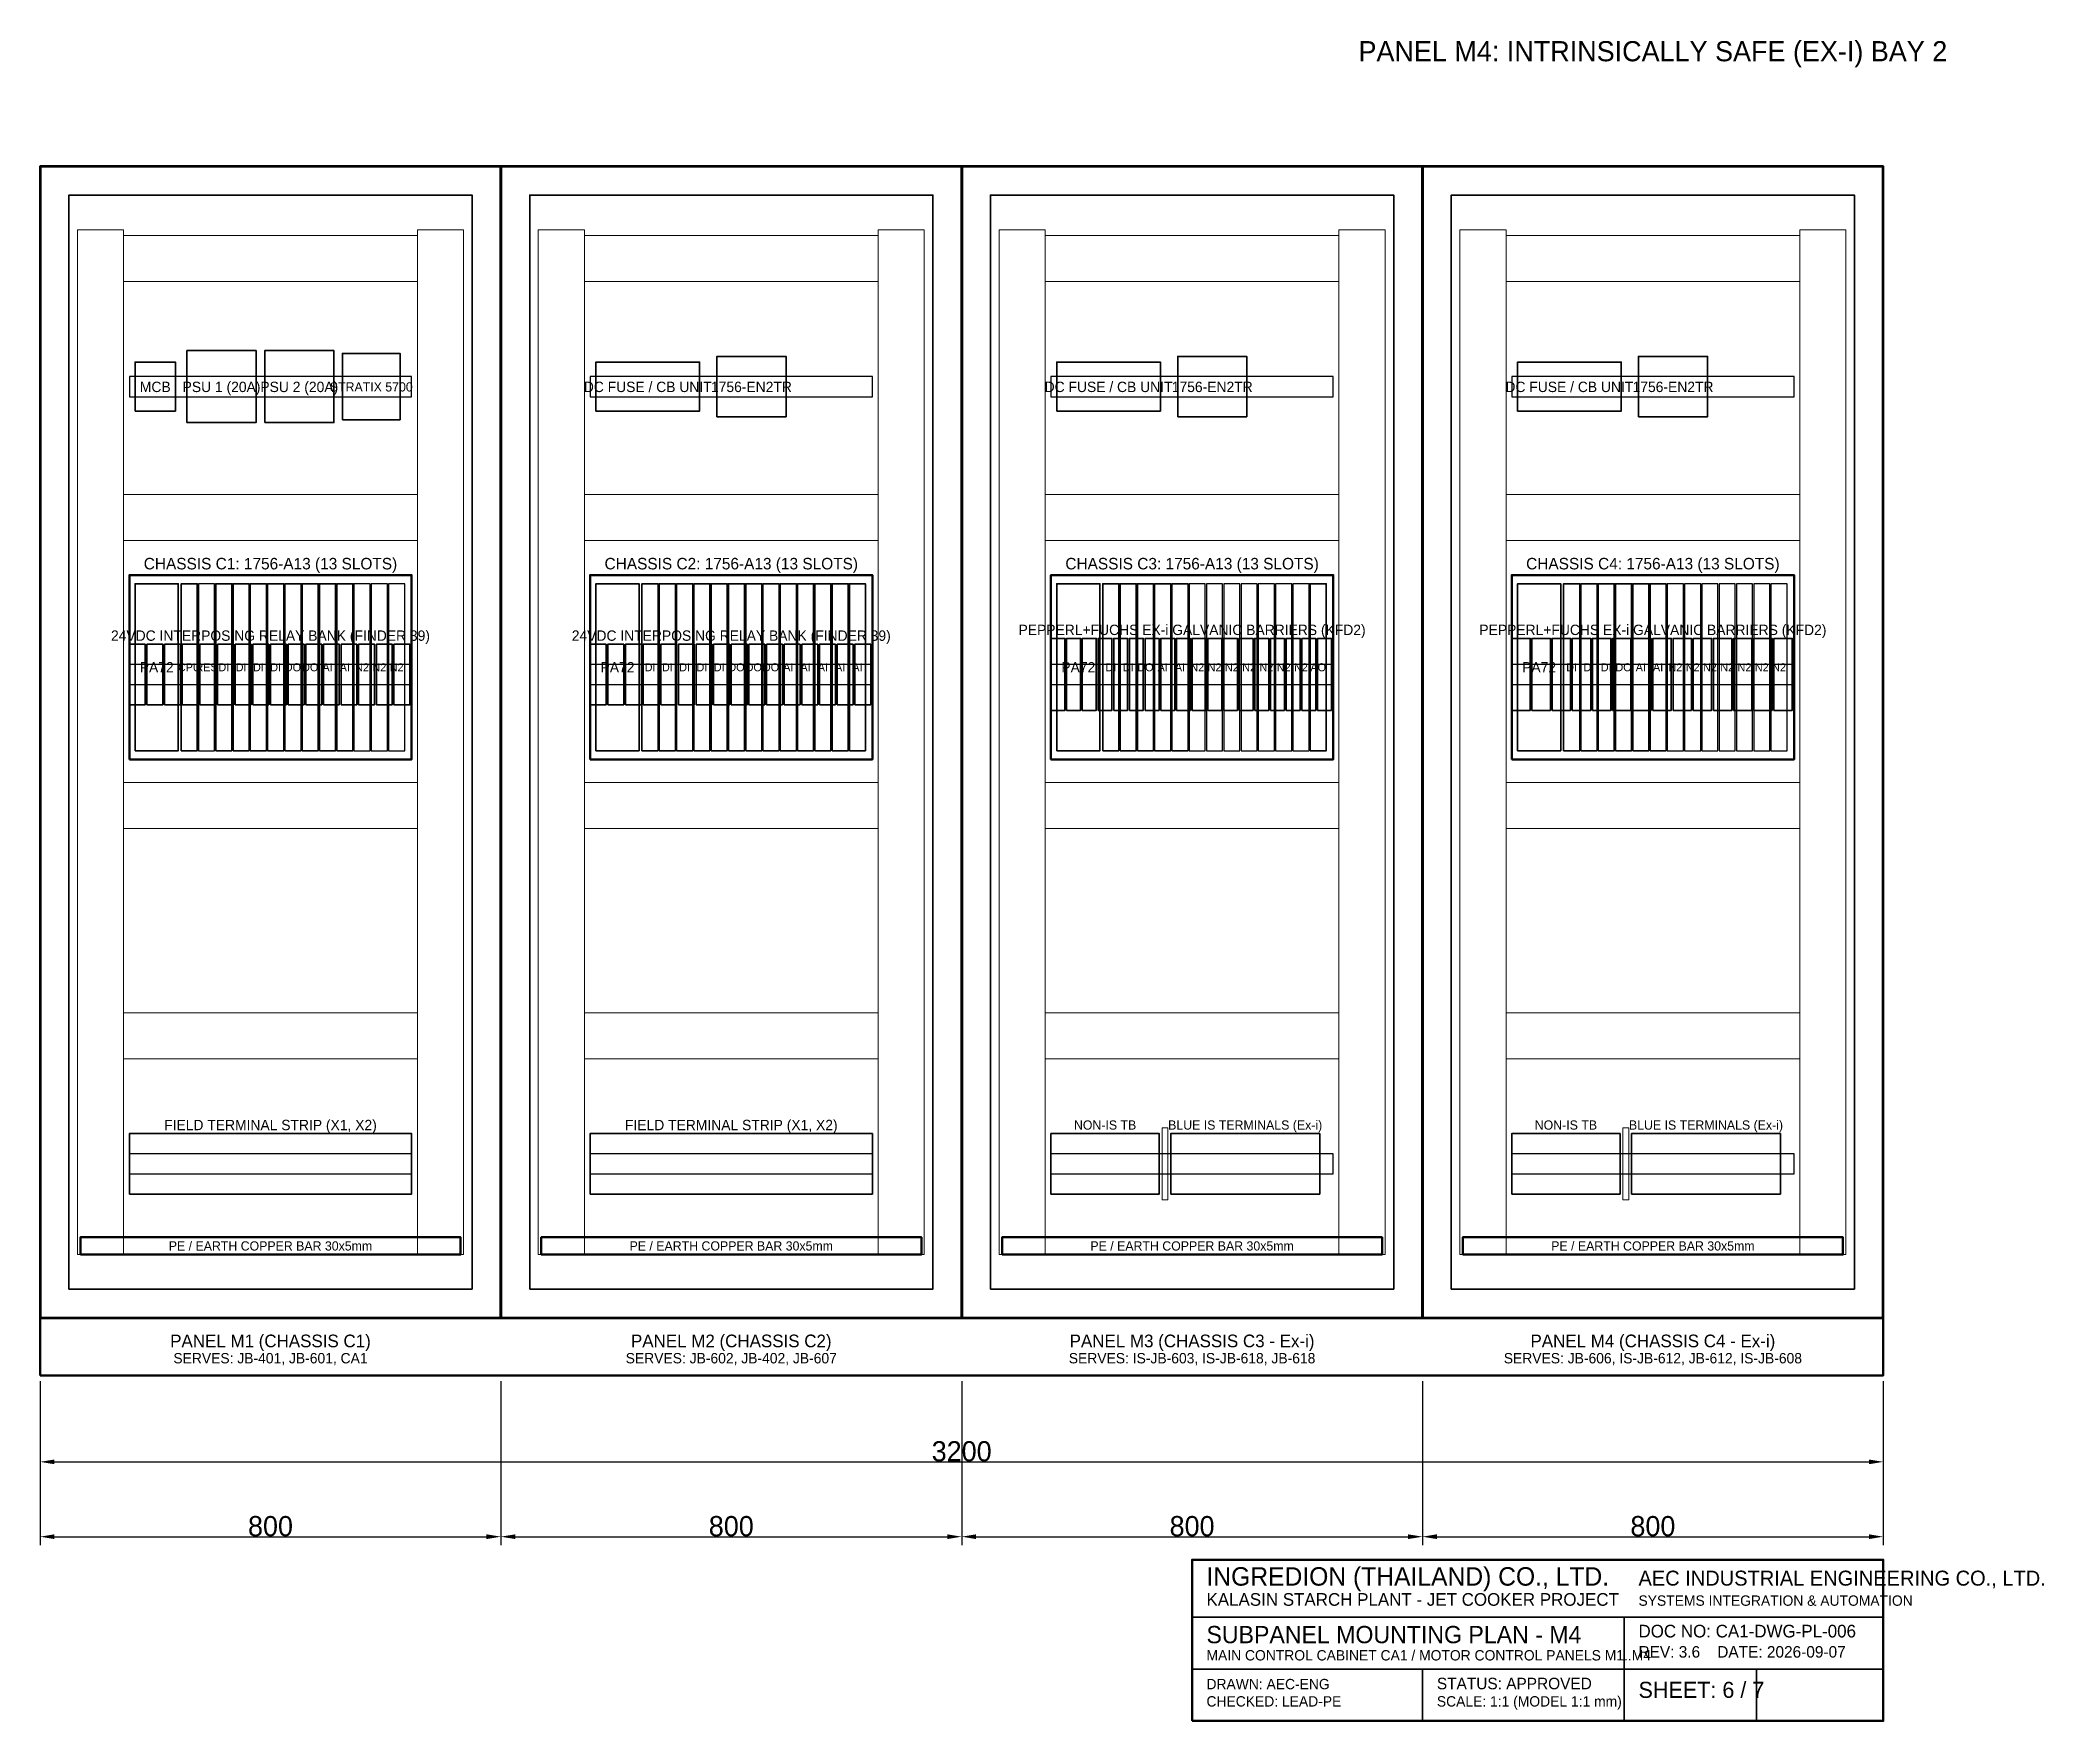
# Model space of a CAD drawing. Header units: millimetres. Extents: x -2400 to 1079, y -600 to 2319.
import ezdxf
from ezdxf.enums import TextEntityAlignment as Align

# ---------------------------------------------------------------- set-up
doc = ezdxf.new("R2010")
doc.units = ezdxf.units.MM
for name, color, linetype, lineweight in [('0_BORDER', 7, 'Continuous', 50), ('0_TITLE_BLOCK', 4, 'Continuous', 35), ('BASE_PLINTH', 9, 'Continuous', 50), ('COMM_SWITCH', 3, 'Continuous', 35), ('DIMENSIONS', 1, 'Continuous', 18), ('DIN_RAIL', 2, 'Continuous', 25), ('EARTH_BAR', 40, 'Continuous', 50), ('ENCL_OUTLINE', 7, 'Continuous', 70), ('IS_BARRIERS', 140, 'Continuous', 35), ('PLC_CHASSIS', 5, 'Continuous', 50), ('PLC_SLOT_AI', 6, 'Continuous', 35), ('PLC_SLOT_AO', 4, 'Continuous', 35), ('PLC_SLOT_CPU', 5, 'Continuous', 35), ('PLC_SLOT_DI', 3, 'Continuous', 35), ('PLC_SLOT_DO', 30, 'Continuous', 35), ('PLC_SLOT_SPARE', 8, 'Continuous', 25), ('POWER_SUPPLY', 1, 'Continuous', 35), ('RELAYS', 2, 'Continuous', 35), ('SUBPANEL_PLATE', 8, 'Continuous', 35), ('TERMINAL_IS', 140, 'Continuous', 35), ('TERMINAL_STRIP', 92, 'Continuous', 35), ('TEXT_HEADER', 4, 'Continuous', 35), ('TEXT_LABELS', 7, 'Continuous', 25), ('WIRE_DUCT', 8, 'Continuous', 18)]:
    doc.layers.add(name, color=color, linetype=linetype, lineweight=lineweight)
doc.dimstyles.new('METRIC_MM', dxfattribs={"dimtxt": 35, "dimasz": 25, "dimexe": 15, "dimexo": 10, "dimtad": 1, "dimdec": 0, "dimcen": 2.5, "dimclrd": 1, "dimclre": 1, "dimclrt": 7, "dimazin": 3, "dimtfac": 1, "dimtmove": 0, "dimatfit": 3})

msp = doc.modelspace()

# ---------------------------------------------------------------- linework, layer by layer
at = {"layer": '0_BORDER'}
msp.add_lwpolyline([(-400, -600), (800, -600), (800, -320), (-400, -320)], close=True, dxfattribs=at)
at = {"layer": '0_TITLE_BLOCK'}
for p, q in [((-400, -420), (800, -420)), ((350, -600), (350, -420)), ((-400, -510), (800, -510)), ((0, -600), (0, -510)), ((580, -600), (580, -510))]:
    msp.add_line(p, q, dxfattribs=at)
at = {"layer": 'BASE_PLINTH'}
msp.add_lwpolyline([(-2400, 0), (800, 0), (800, 100), (-2400, 100)], close=True, dxfattribs=at)
at = {"layer": 'COMM_SWITCH'}
for points in [[(-1875, 1660), (-1775, 1660), (-1775, 1775), (-1875, 1775)], [(-1225, 1665), (-1105, 1665), (-1105, 1770), (-1225, 1770)], [(-425, 1665), (-305, 1665), (-305, 1770), (-425, 1770)], [(375, 1665), (495, 1665), (495, 1770), (375, 1770)]]:
    msp.add_lwpolyline(points, close=True, dxfattribs=at)
at = {"layer": 'DIMENSIONS'}
for points in [[(-452, 305), (-442, 305), (-442, 430), (-452, 430)], [(348, 305), (358, 305), (358, 430), (348, 430)]]:
    msp.add_lwpolyline(points, close=True, dxfattribs=at)
at = {"layer": 'DIN_RAIL'}
for points in [[(-2245, 1700), (-1755, 1700), (-1755, 1735), (-2245, 1735)], [(-1445, 1700), (-955, 1700), (-955, 1735), (-1445, 1735)], [(-645, 1700), (-155, 1700), (-155, 1735), (-645, 1735)], [(155, 1700), (645, 1700), (645, 1735), (155, 1735)], [(-2245, 1200), (-1755, 1200), (-1755, 1235), (-2245, 1235)], [(-1445, 1200), (-955, 1200), (-955, 1235), (-1445, 1235)], [(-645, 1200), (-155, 1200), (-155, 1235), (-645, 1235)], [(155, 1200), (645, 1200), (645, 1235), (155, 1235)], [(-2245, 350), (-1755, 350), (-1755, 385), (-2245, 385)], [(-1445, 350), (-955, 350), (-955, 385), (-1445, 385)], [(-645, 350), (-155, 350), (-155, 385), (-645, 385)], [(155, 350), (645, 350), (645, 385), (155, 385)]]:
    msp.add_lwpolyline(points, close=True, dxfattribs=at)
at = {"layer": 'EARTH_BAR'}
for points in [[(-2330, 210), (-1670, 210), (-1670, 240), (-2330, 240)], [(-1530, 210), (-870, 210), (-870, 240), (-1530, 240)], [(-730, 210), (-70, 210), (-70, 240), (-730, 240)], [(70, 210), (730, 210), (730, 240), (70, 240)]]:
    msp.add_lwpolyline(points, close=True, dxfattribs=at)
at = {"layer": 'ENCL_OUTLINE'}
for points in [[(-2400, 100), (-1600, 100), (-1600, 2100), (-2400, 2100)], [(-1600, 100), (-800, 100), (-800, 2100), (-1600, 2100)], [(-800, 100), (0, 100), (0, 2100), (-800, 2100)], [(0, 100), (800, 100), (800, 2100), (0, 2100)]]:
    msp.add_lwpolyline(points, close=True, dxfattribs=at)
at = {"layer": 'IS_BARRIERS'}
for points in [[(-645, 1155), (-620.8, 1155), (-620.8, 1280), (-645, 1280)], [(-617.8, 1155), (-593.6, 1155), (-593.6, 1280), (-617.8, 1280)], [(-590.6, 1155), (-566.3, 1155), (-566.3, 1280), (-590.6, 1280)], [(-563.3, 1155), (-539.1, 1155), (-539.1, 1280), (-563.3, 1280)], [(-536.1, 1155), (-511.9, 1155), (-511.9, 1280), (-536.1, 1280)], [(-508.9, 1155), (-484.7, 1155), (-484.7, 1280), (-508.9, 1280)], [(-481.7, 1155), (-457.4, 1155), (-457.4, 1280), (-481.7, 1280)], [(-454.4, 1155), (-430.2, 1155), (-430.2, 1280), (-454.4, 1280)], [(-427.2, 1155), (-403, 1155), (-403, 1280), (-427.2, 1280)], [(-400, 1155), (-375.8, 1155), (-375.8, 1280), (-400, 1280)], [(-372.8, 1155), (-348.6, 1155), (-348.6, 1280), (-372.8, 1280)], [(-345.6, 1155), (-321.3, 1155), (-321.3, 1280), (-345.6, 1280)], [(-318.3, 1155), (-294.1, 1155), (-294.1, 1280), (-318.3, 1280)], [(-291.1, 1155), (-266.9, 1155), (-266.9, 1280), (-291.1, 1280)], [(-263.9, 1155), (-239.7, 1155), (-239.7, 1280), (-263.9, 1280)], [(-236.7, 1155), (-212.4, 1155), (-212.4, 1280), (-236.7, 1280)], [(-209.4, 1155), (-185.2, 1155), (-185.2, 1280), (-209.4, 1280)], [(-182.2, 1155), (-158, 1155), (-158, 1280), (-182.2, 1280)], [(155, 1155), (187, 1155), (187, 1280), (155, 1280)], [(190, 1155), (222, 1155), (222, 1280), (190, 1280)], [(225, 1155), (257, 1155), (257, 1280), (225, 1280)], [(260, 1155), (292, 1155), (292, 1280), (260, 1280)], [(295, 1155), (327, 1155), (327, 1280), (295, 1280)], [(330, 1155), (362, 1155), (362, 1280), (330, 1280)], [(365, 1155), (397, 1155), (397, 1280), (365, 1280)], [(400, 1155), (432, 1155), (432, 1280), (400, 1280)], [(435, 1155), (467, 1155), (467, 1280), (435, 1280)], [(470, 1155), (502, 1155), (502, 1280), (470, 1280)], [(505, 1155), (537, 1155), (537, 1280), (505, 1280)], [(540, 1155), (572, 1155), (572, 1280), (540, 1280)], [(575, 1155), (607, 1155), (607, 1280), (575, 1280)], [(610, 1155), (642, 1155), (642, 1280), (610, 1280)]]:
    msp.add_lwpolyline(points, close=True, dxfattribs=at)
at = {"layer": 'PLC_CHASSIS'}
for points in [[(-2245, 1070), (-1755, 1070), (-1755, 1390), (-2245, 1390)], [(-1445, 1070), (-955, 1070), (-955, 1390), (-1445, 1390)], [(-645, 1070), (-155, 1070), (-155, 1390), (-645, 1390)], [(155, 1070), (645, 1070), (645, 1390), (155, 1390)]]:
    msp.add_lwpolyline(points, close=True, dxfattribs=at)
at = {"layer": 'PLC_SLOT_AI'}
for points in [[(-1915, 1085), (-1887, 1085), (-1887, 1375), (-1915, 1375)], [(-1885, 1085), (-1857, 1085), (-1857, 1375), (-1885, 1375)], [(-1115, 1085), (-1087, 1085), (-1087, 1375), (-1115, 1375)], [(-1085, 1085), (-1057, 1085), (-1057, 1375), (-1085, 1375)], [(-1055, 1085), (-1027, 1085), (-1027, 1375), (-1055, 1375)], [(-1025, 1085), (-997, 1085), (-997, 1375), (-1025, 1375)], [(-995, 1085), (-967, 1085), (-967, 1375), (-995, 1375)], [(-465, 1085), (-437, 1085), (-437, 1375), (-465, 1375)], [(-435, 1085), (-407, 1085), (-407, 1375), (-435, 1375)], [(365, 1085), (393, 1085), (393, 1375), (365, 1375)], [(395, 1085), (423, 1085), (423, 1375), (395, 1375)]]:
    msp.add_lwpolyline(points, close=True, dxfattribs=at)
at = {"layer": 'PLC_SLOT_AO'}
msp.add_lwpolyline([(-195, 1085), (-167, 1085), (-167, 1375), (-195, 1375)], close=True, dxfattribs=at)
at = {"layer": 'PLC_SLOT_CPU'}
msp.add_lwpolyline([(-2155, 1085), (-2127, 1085), (-2127, 1375), (-2155, 1375)], close=True, dxfattribs=at)
at = {"layer": 'PLC_SLOT_DI'}
for points in [[(-2095, 1085), (-2067, 1085), (-2067, 1375), (-2095, 1375)], [(-2065, 1085), (-2037, 1085), (-2037, 1375), (-2065, 1375)], [(-2035, 1085), (-2007, 1085), (-2007, 1375), (-2035, 1375)], [(-2005, 1085), (-1977, 1085), (-1977, 1375), (-2005, 1375)], [(-1355, 1085), (-1327, 1085), (-1327, 1375), (-1355, 1375)], [(-1325, 1085), (-1297, 1085), (-1297, 1375), (-1325, 1375)], [(-1295, 1085), (-1267, 1085), (-1267, 1375), (-1295, 1375)], [(-1265, 1085), (-1237, 1085), (-1237, 1375), (-1265, 1375)], [(-1235, 1085), (-1207, 1085), (-1207, 1375), (-1235, 1375)], [(-555, 1085), (-527, 1085), (-527, 1375), (-555, 1375)], [(-525, 1085), (-497, 1085), (-497, 1375), (-525, 1375)], [(245, 1085), (273, 1085), (273, 1375), (245, 1375)], [(275, 1085), (303, 1085), (303, 1375), (275, 1375)], [(305, 1085), (333, 1085), (333, 1375), (305, 1375)]]:
    msp.add_lwpolyline(points, close=True, dxfattribs=at)
at = {"layer": 'PLC_SLOT_DO'}
for points in [[(-1975, 1085), (-1947, 1085), (-1947, 1375), (-1975, 1375)], [(-1945, 1085), (-1917, 1085), (-1917, 1375), (-1945, 1375)], [(-1205, 1085), (-1177, 1085), (-1177, 1375), (-1205, 1375)], [(-1175, 1085), (-1147, 1085), (-1147, 1375), (-1175, 1375)], [(-1145, 1085), (-1117, 1085), (-1117, 1375), (-1145, 1375)], [(-495, 1085), (-467, 1085), (-467, 1375), (-495, 1375)], [(335, 1085), (363, 1085), (363, 1375), (335, 1375)]]:
    msp.add_lwpolyline(points, close=True, dxfattribs=at)
at = {"layer": 'PLC_SLOT_SPARE'}
for points in [[(-2125, 1085), (-2097, 1085), (-2097, 1375), (-2125, 1375)], [(-1855, 1085), (-1827, 1085), (-1827, 1375), (-1855, 1375)], [(-1825, 1085), (-1797, 1085), (-1797, 1375), (-1825, 1375)], [(-1795, 1085), (-1767, 1085), (-1767, 1375), (-1795, 1375)], [(-405, 1085), (-377, 1085), (-377, 1375), (-405, 1375)], [(-375, 1085), (-347, 1085), (-347, 1375), (-375, 1375)], [(-345, 1085), (-317, 1085), (-317, 1375), (-345, 1375)], [(-315, 1085), (-287, 1085), (-287, 1375), (-315, 1375)], [(-285, 1085), (-257, 1085), (-257, 1375), (-285, 1375)], [(-255, 1085), (-227, 1085), (-227, 1375), (-255, 1375)], [(-225, 1085), (-197, 1085), (-197, 1375), (-225, 1375)], [(425, 1085), (453, 1085), (453, 1375), (425, 1375)], [(455, 1085), (483, 1085), (483, 1375), (455, 1375)], [(485, 1085), (513, 1085), (513, 1375), (485, 1375)], [(515, 1085), (543, 1085), (543, 1375), (515, 1375)], [(545, 1085), (573, 1085), (573, 1375), (545, 1375)], [(575, 1085), (603, 1085), (603, 1375), (575, 1375)], [(605, 1085), (633, 1085), (633, 1375), (605, 1375)]]:
    msp.add_lwpolyline(points, close=True, dxfattribs=at)
at = {"layer": 'POWER_SUPPLY'}
for points in [[(-2145, 1655), (-2025, 1655), (-2025, 1780), (-2145, 1780)], [(-2010, 1655), (-1890, 1655), (-1890, 1780), (-2010, 1780)], [(-2235, 1675), (-2165, 1675), (-2165, 1760), (-2235, 1760)], [(-1435, 1675), (-1255, 1675), (-1255, 1760), (-1435, 1760)], [(-635, 1675), (-455, 1675), (-455, 1760), (-635, 1760)], [(165, 1675), (345, 1675), (345, 1760), (165, 1760)], [(-2235, 1085), (-2160, 1085), (-2160, 1375), (-2235, 1375)], [(-1435, 1085), (-1360, 1085), (-1360, 1375), (-1435, 1375)], [(-635, 1085), (-560, 1085), (-560, 1375), (-635, 1375)], [(165, 1085), (240, 1085), (240, 1375), (165, 1375)]]:
    msp.add_lwpolyline(points, close=True, dxfattribs=at)
at = {"layer": 'RELAYS'}
for points in [[(-2245, 1165), (-2217.4, 1165), (-2217.4, 1270), (-2245, 1270)], [(-2214.4, 1165), (-2186.8, 1165), (-2186.8, 1270), (-2214.4, 1270)], [(-2183.8, 1165), (-2156.1, 1165), (-2156.1, 1270), (-2183.8, 1270)], [(-2153.1, 1165), (-2125.5, 1165), (-2125.5, 1270), (-2153.1, 1270)], [(-2122.5, 1165), (-2094.9, 1165), (-2094.9, 1270), (-2122.5, 1270)], [(-2091.9, 1165), (-2064.2, 1165), (-2064.2, 1270), (-2091.9, 1270)], [(-2061.2, 1165), (-2033.6, 1165), (-2033.6, 1270), (-2061.2, 1270)], [(-2030.6, 1165), (-2003, 1165), (-2003, 1270), (-2030.6, 1270)], [(-2000, 1165), (-1972.4, 1165), (-1972.4, 1270), (-2000, 1270)], [(-1969.4, 1165), (-1941.8, 1165), (-1941.8, 1270), (-1969.4, 1270)], [(-1938.8, 1165), (-1911.1, 1165), (-1911.1, 1270), (-1938.8, 1270)], [(-1908.1, 1165), (-1880.5, 1165), (-1880.5, 1270), (-1908.1, 1270)], [(-1877.5, 1165), (-1849.9, 1165), (-1849.9, 1270), (-1877.5, 1270)], [(-1846.9, 1165), (-1819.2, 1165), (-1819.2, 1270), (-1846.9, 1270)], [(-1816.2, 1165), (-1788.6, 1165), (-1788.6, 1270), (-1816.2, 1270)], [(-1785.6, 1165), (-1758, 1165), (-1758, 1270), (-1785.6, 1270)], [(-1445, 1165), (-1417.4, 1165), (-1417.4, 1270), (-1445, 1270)], [(-1414.4, 1165), (-1386.8, 1165), (-1386.8, 1270), (-1414.4, 1270)], [(-1383.8, 1165), (-1356.1, 1165), (-1356.1, 1270), (-1383.8, 1270)], [(-1353.1, 1165), (-1325.5, 1165), (-1325.5, 1270), (-1353.1, 1270)], [(-1322.5, 1165), (-1294.9, 1165), (-1294.9, 1270), (-1322.5, 1270)], [(-1291.9, 1165), (-1264.2, 1165), (-1264.2, 1270), (-1291.9, 1270)], [(-1261.2, 1165), (-1233.6, 1165), (-1233.6, 1270), (-1261.2, 1270)], [(-1230.6, 1165), (-1203, 1165), (-1203, 1270), (-1230.6, 1270)], [(-1200, 1165), (-1172.4, 1165), (-1172.4, 1270), (-1200, 1270)], [(-1169.4, 1165), (-1141.8, 1165), (-1141.8, 1270), (-1169.4, 1270)], [(-1138.8, 1165), (-1111.1, 1165), (-1111.1, 1270), (-1138.8, 1270)], [(-1108.1, 1165), (-1080.5, 1165), (-1080.5, 1270), (-1108.1, 1270)], [(-1077.5, 1165), (-1049.9, 1165), (-1049.9, 1270), (-1077.5, 1270)], [(-1046.9, 1165), (-1019.2, 1165), (-1019.2, 1270), (-1046.9, 1270)], [(-1016.2, 1165), (-988.6, 1165), (-988.6, 1270), (-1016.2, 1270)], [(-985.6, 1165), (-958, 1165), (-958, 1270), (-985.6, 1270)]]:
    msp.add_lwpolyline(points, close=True, dxfattribs=at)
at = {"layer": 'SUBPANEL_PLATE'}
for points in [[(-2350, 150), (-1650, 150), (-1650, 2050), (-2350, 2050)], [(-1550, 150), (-850, 150), (-850, 2050), (-1550, 2050)], [(-750, 150), (-50, 150), (-50, 2050), (-750, 2050)], [(50, 150), (750, 150), (750, 2050), (50, 2050)]]:
    msp.add_lwpolyline(points, close=True, dxfattribs=at)
at = {"layer": 'TERMINAL_IS'}
for points in [[(-437, 315), (-178.5, 315), (-178.5, 420), (-437, 420)], [(363, 315), (621.5, 315), (621.5, 420), (363, 420)]]:
    msp.add_lwpolyline(points, close=True, dxfattribs=at)
at = {"layer": 'TERMINAL_STRIP'}
for points in [[(-2245, 315), (-1755, 315), (-1755, 420), (-2245, 420)], [(-1445, 315), (-955, 315), (-955, 420), (-1445, 420)], [(-645, 315), (-457, 315), (-457, 420), (-645, 420)], [(155, 315), (343, 315), (343, 420), (155, 420)]]:
    msp.add_lwpolyline(points, close=True, dxfattribs=at)
at = {"layer": 'WIRE_DUCT'}
for points in [[(-2335, 210), (-2255, 210), (-2255, 1990), (-2335, 1990)], [(-1745, 210), (-1665, 210), (-1665, 1990), (-1745, 1990)], [(-1535, 210), (-1455, 210), (-1455, 1990), (-1535, 1990)], [(-945, 210), (-865, 210), (-865, 1990), (-945, 1990)], [(-735, 210), (-655, 210), (-655, 1990), (-735, 1990)], [(-145, 210), (-65, 210), (-65, 1990), (-145, 1990)], [(65, 210), (145, 210), (145, 1990), (65, 1990)], [(655, 210), (735, 210), (735, 1990), (655, 1990)], [(-2255, 1900), (-1745, 1900), (-1745, 1980), (-2255, 1980)], [(-1455, 1900), (-945, 1900), (-945, 1980), (-1455, 1980)], [(-655, 1900), (-145, 1900), (-145, 1980), (-655, 1980)], [(145, 1900), (655, 1900), (655, 1980), (145, 1980)], [(-2255, 1450), (-1745, 1450), (-1745, 1530), (-2255, 1530)], [(-1455, 1450), (-945, 1450), (-945, 1530), (-1455, 1530)], [(-655, 1450), (-145, 1450), (-145, 1530), (-655, 1530)], [(145, 1450), (655, 1450), (655, 1530), (145, 1530)], [(-2255, 950), (-1745, 950), (-1745, 1030), (-2255, 1030)], [(-1455, 950), (-945, 950), (-945, 1030), (-1455, 1030)], [(-655, 950), (-145, 950), (-145, 1030), (-655, 1030)], [(145, 950), (655, 950), (655, 1030), (145, 1030)], [(-2255, 550), (-1745, 550), (-1745, 630), (-2255, 630)], [(-1455, 550), (-945, 550), (-945, 630), (-1455, 630)], [(-655, 550), (-145, 550), (-145, 630), (-655, 630)], [(145, 550), (655, 550), (655, 630), (145, 630)]]:
    msp.add_lwpolyline(points, close=True, dxfattribs=at)

# ---------------------------------------------------------------- texts
at = {"layer": 'IS_BARRIERS'}
for p in [(-400, 1295), (400, 1295)]:
    msp.add_text('PEPPERL+FUCHS EX-i GALVANIC BARRIERS (KFD2)', height=18, dxfattribs=at).set_placement(p, align=Align.MIDDLE_CENTER)
at = {"layer": 'TERMINAL_IS'}
for p in [(-307.8, 435), (492.2, 435)]:
    msp.add_text('BLUE IS TERMINALS (Ex-i)', height=16, dxfattribs=at).set_placement(p, align=Align.MIDDLE_CENTER)
at = {"layer": 'TEXT_HEADER'}
for s, height, p in [('PANEL M4: INTRINSICALLY SAFE (EX-I) BAY 2', 35, (400, 2300)), ('CHASSIS C1: 1756-A13 (13 SLOTS)', 20, (-2000, 1410)), ('CHASSIS C2: 1756-A13 (13 SLOTS)', 20, (-1200, 1410)), ('CHASSIS C3: 1756-A13 (13 SLOTS)', 20, (-400, 1410)), ('CHASSIS C4: 1756-A13 (13 SLOTS)', 20, (400, 1410)), ('PANEL M1 (CHASSIS C1)', 22, (-2000, 60)), ('PANEL M2 (CHASSIS C2)', 22, (-1200, 60)), ('PANEL M3 (CHASSIS C3 - Ex-i)', 22, (-400, 60)), ('PANEL M4 (CHASSIS C4 - Ex-i)', 22, (400, 60))]:
    msp.add_text(s, height=height, dxfattribs=at).set_placement(p, align=Align.MIDDLE_CENTER)
for s, height, p in [('INGREDION (THAILAND) CO., LTD.', 32, (-375, -365)), ('AEC INDUSTRIAL ENGINEERING CO., LTD.', 26, (375, -365)), ('SUBPANEL MOUNTING PLAN - M4', 30, (-375, -465)), ('STATUS: APPROVED', 20, (25, -545)), ('SHEET: 6 / 7', 28, (375, -560))]:
    msp.add_text(s, height=height, dxfattribs=at).set_placement(p)
at = {"layer": 'TEXT_LABELS'}
for s, height, p in [('MCB', 18, (-2200, 1717)), ('PSU 1 (20A)', 18, (-2085, 1717)), ('PSU 2 (20A)', 18, (-1950, 1717)), ('STRATIX 5700', 16, (-1825, 1717)), ('DC FUSE / CB UNIT', 18, (-1345, 1717)), ('1756-EN2TR', 18, (-1165, 1717)), ('DC FUSE / CB UNIT', 18, (-545, 1717)), ('1756-EN2TR', 18, (-365, 1717)), ('DC FUSE / CB UNIT', 18, (255, 1717)), ('1756-EN2TR', 18, (435, 1717)), ('24VDC INTERPOSING RELAY BANK (FINDER 39)', 18, (-2000, 1285)), ('24VDC INTERPOSING RELAY BANK (FINDER 39)', 18, (-1200, 1285)), ('PA72', 18, (-2197.5, 1230)), ('CPU', 14, (-2141, 1230)), ('RES', 14, (-2111, 1230)), ('DI', 14, (-2081, 1230)), ('DI', 14, (-2051, 1230)), ('DI', 14, (-2021, 1230)), ('DI', 14, (-1991, 1230)), ('DO', 14, (-1961, 1230)), ('DO', 14, (-1931, 1230)), ('AI', 14, (-1901, 1230)), ('AI', 14, (-1871, 1230)), ('N2', 14, (-1841, 1230)), ('N2', 14, (-1811, 1230)), ('N2', 14, (-1781, 1230)), ('PA72', 18, (-1397.5, 1230)), ('DI', 14, (-1341, 1230)), ('DI', 14, (-1311, 1230)), ('DI', 14, (-1281, 1230)), ('DI', 14, (-1251, 1230)), ('DI', 14, (-1221, 1230)), ('DO', 14, (-1191, 1230)), ('DO', 14, (-1161, 1230)), ('DO', 14, (-1131, 1230)), ('AI', 14, (-1101, 1230)), ('AI', 14, (-1071, 1230)), ('AI', 14, (-1041, 1230)), ('AI', 14, (-1011, 1230)), ('AI', 14, (-981, 1230)), ('PA72', 18, (-597.5, 1230)), ('DI', 14, (-541, 1230)), ('DI', 14, (-511, 1230)), ('DO', 14, (-481, 1230)), ('AI', 14, (-451, 1230)), ('AI', 14, (-421, 1230)), ('N2', 14, (-391, 1230)), ('N2', 14, (-361, 1230)), ('N2', 14, (-331, 1230)), ('N2', 14, (-301, 1230)), ('N2', 14, (-271, 1230)), ('N2', 14, (-241, 1230)), ('N2', 14, (-211, 1230)), ('AO', 14, (-181, 1230)), ('PA72', 18, (202.5, 1230)), ('DI', 14, (259, 1230)), ('DI', 14, (289, 1230)), ('DI', 14, (319, 1230)), ('DO', 14, (349, 1230)), ('AI', 14, (379, 1230)), ('AI', 14, (409, 1230)), ('N2', 14, (439, 1230)), ('N2', 14, (469, 1230)), ('N2', 14, (499, 1230)), ('N2', 14, (529, 1230)), ('N2', 14, (559, 1230)), ('N2', 14, (589, 1230)), ('N2', 14, (619, 1230)), ('FIELD TERMINAL STRIP (X1, X2)', 18, (-2000, 435)), ('FIELD TERMINAL STRIP (X1, X2)', 18, (-1200, 435)), ('NON-IS TB', 16, (-551, 435)), ('NON-IS TB', 16, (249, 435)), ('PE / EARTH COPPER BAR 30x5mm', 16, (-2000, 225)), ('PE / EARTH COPPER BAR 30x5mm', 16, (-1200, 225)), ('PE / EARTH COPPER BAR 30x5mm', 16, (-400, 225)), ('PE / EARTH COPPER BAR 30x5mm', 16, (400, 225)), ('SERVES: JB-401, JB-601, CA1', 18, (-2000, 30)), ('SERVES: JB-602, JB-402, JB-607', 18, (-1200, 30)), ('SERVES: IS-JB-603, IS-JB-618, JB-618', 18, (-400, 30)), ('SERVES: JB-606, IS-JB-612, JB-612, IS-JB-608', 18, (400, 30))]:
    msp.add_text(s, height=height, dxfattribs=at).set_placement(p, align=Align.MIDDLE_CENTER)
for s, height, p in [('KALASIN STARCH PLANT - JET COOKER PROJECT', 22, (-375, -400)), ('SYSTEMS INTEGRATION & AUTOMATION', 18, (375, -400)), ('DOC NO: CA1-DWG-PL-006', 22, (375, -455)), ('MAIN CONTROL CABINET CA1 / MOTOR CONTROL PANELS M1..M4', 18, (-375, -495)), ('REV: 3.6    DATE: 2026-09-07', 20, (375, -490)), ('DRAWN: AEC-ENG', 18, (-375, -545)), ('SCALE: 1:1 (MODEL 1:1 mm)', 18, (25, -575)), ('CHECKED: LEAD-PE', 18, (-375, -575))]:
    msp.add_text(s, height=height, dxfattribs=at).set_placement(p)

# ---------------------------------------------------------------- dimensions: what is measured, and where the dimension line sits
at = {"layer": 'DIMENSIONS'}
for base, p1, p2 in [((-2400, -150), (-2400, 0), (800, 0)), ((-2400, -280), (-2400, 0), (-1600, 0)), ((-1600, -280), (-1600, 0), (-800, 0)), ((-800, -280), (-800, 0), (0, 0)), ((0, -280), (0, 0), (800, 0))]:
    msp.add_linear_dim(base=base, p1=p1, p2=p2, dimstyle='METRIC_MM', dxfattribs=at).render()

doc.saveas('drawing.dxf')
